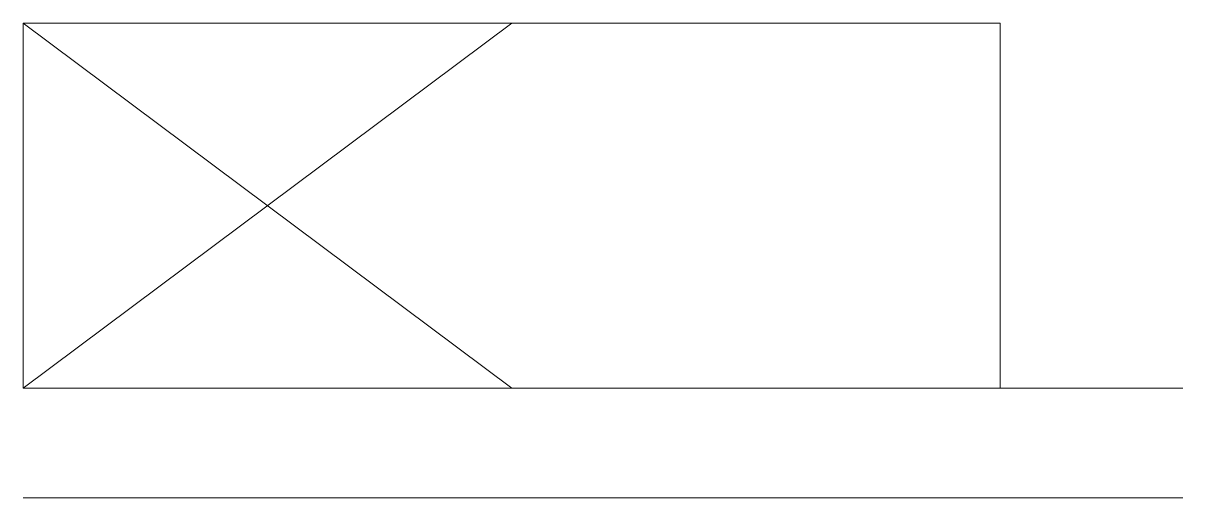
# Model space of a CAD drawing. Header units: millimetres. Extents: x -33522418 to 16198808, y -126322335 to -58690945.
# Drawn here: x -33467482 to -33466212, y -126175820 to -126175300 of the extents above.
import ezdxf

# ---------------------------------------------------------------- set-up
doc = ezdxf.new("R2010")
doc.units = ezdxf.units.MM
doc.header["$LTSCALE"] = 10
doc.layers.add('0-标注-主标', color=1, linetype='Continuous', lineweight=9)

msp = doc.modelspace()

# ---------------------------------------------------------------- linework, layer by layer
at = {"layer": '0-标注-主标', "color": 251}
for p, q in [((-33466946.6, -126175300.4), (-33467481.6, -126175700.4)), ((-33467481.6, -126175300.4), (-33466946.6, -126175700.4))]:
    msp.add_line(p, q, dxfattribs=at)
at = {"layer": '0-标注-主标', "color": 1}
for p, q in [((-33466211.6, -126175700.4), (-33467481.6, -126175700.4)), ((-33467481.6, -126175820.4), (-33466211.6, -126175820.4))]:
    msp.add_line(p, q, dxfattribs=at)
at = {"layer": '0-标注-主标', "color": 51}
msp.add_lwpolyline([(-33466411.6, -126175700.4), (-33467481.6, -126175700.4), (-33467481.6, -126175300.4), (-33466411.6, -126175300.4)], close=True, dxfattribs=at)

doc.saveas('drawing.dxf')
